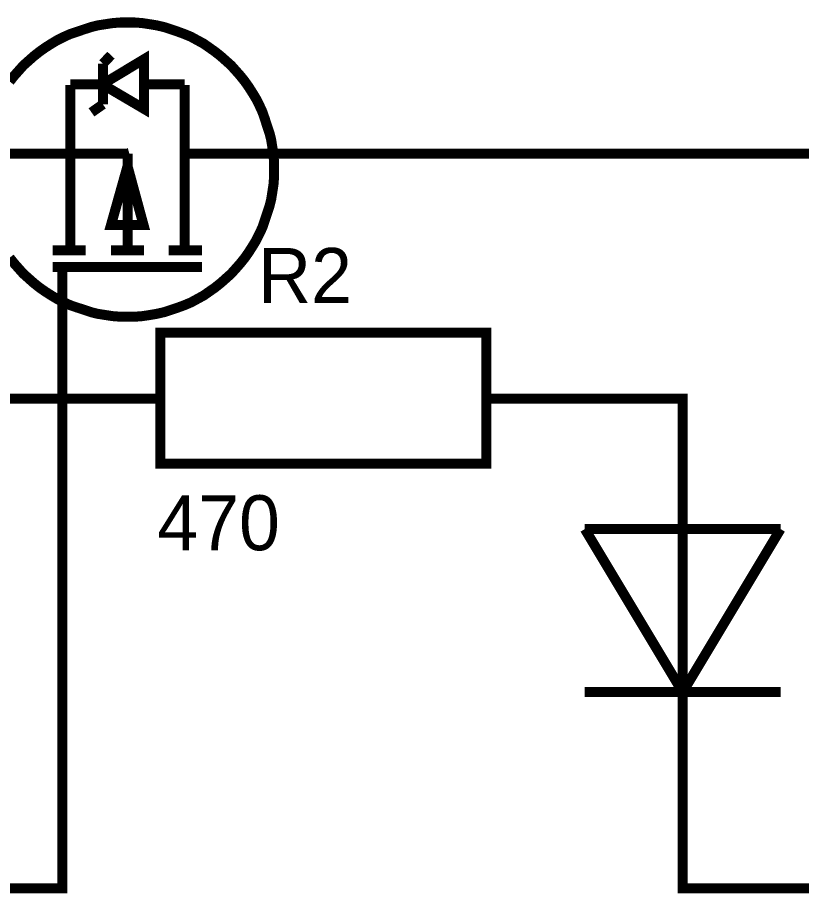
# Model space of a CAD drawing. Extents: x 7 to 406, y 3 to 288.
# Drawn here: x 117.14 to 140.64, y 64.38 to 90.65 of the extents above; entities that cross this region are included whole.
import ezdxf

# ---------------------------------------------------------------- set-up
doc = ezdxf.new("R2010")
doc.units = 0
doc.layers.add('SHEET', color=255, linetype='CONTINUOUS')

msp = doc.modelspace()

# ---------------------------------------------------------------- linework, layer by layer
at = {"layer": 'SHEET', "const_width": 0.3}
for points in [[(116.902, 88.728), (117.039, 88.9), (117.176, 89.054), (117.314, 89.209), (117.468, 89.346), (117.622, 89.483), (117.794, 89.62), (117.966, 89.741), (118.154, 89.861), (118.326, 89.964), (118.532, 90.067), (118.72, 90.152), (118.926, 90.221), (119.132, 90.29), (119.338, 90.358), (119.544, 90.41), (119.767, 90.444), (119.99, 90.478), (120.213, 90.496), (120.436, 90.496)], [(120.436, 90.496), (120.213, 90.496), (119.99, 90.478), (119.767, 90.444), (119.544, 90.41), (119.338, 90.358), (119.132, 90.29), (118.926, 90.221), (118.72, 90.152), (118.532, 90.067), (118.326, 89.964), (118.154, 89.861), (117.966, 89.741), (117.794, 89.62), (117.622, 89.483), (117.468, 89.346), (117.314, 89.209), (117.176, 89.054), (117.039, 88.9), (116.902, 88.728)], [(120.436, 90.496), (120.659, 90.496), (120.882, 90.478), (121.105, 90.444), (121.311, 90.41), (121.534, 90.358), (121.74, 90.29), (121.946, 90.221), (122.135, 90.152), (122.34, 90.067), (122.529, 89.964), (122.718, 89.861), (122.889, 89.741), (123.061, 89.62), (123.233, 89.483), (123.387, 89.346), (123.541, 89.209), (123.679, 89.054), (123.816, 88.9), (123.953, 88.728), (124.073, 88.557), (124.193, 88.368), (124.296, 88.196), (124.399, 87.99), (124.485, 87.802), (124.554, 87.596), (124.622, 87.39), (124.691, 87.184), (124.742, 86.978), (124.777, 86.755), (124.811, 86.532), (124.828, 86.309), (124.828, 86.086)], [(124.828, 86.086), (124.828, 86.309), (124.811, 86.532), (124.777, 86.755), (124.742, 86.978), (124.691, 87.184), (124.622, 87.39), (124.554, 87.596), (124.485, 87.802), (124.399, 87.99), (124.296, 88.196), (124.193, 88.368), (124.073, 88.557), (123.953, 88.728), (123.816, 88.9), (123.679, 89.054), (123.541, 89.209), (123.387, 89.346), (123.233, 89.483), (123.061, 89.62), (122.889, 89.741), (122.718, 89.861), (122.529, 89.964), (122.34, 90.067), (122.135, 90.152), (121.946, 90.221), (121.74, 90.29), (121.534, 90.358), (121.311, 90.41), (121.105, 90.444), (120.882, 90.478), (120.659, 90.496), (120.436, 90.496)], [(119.939, 89.517), (119.698, 89.26)], [(119.698, 89.26), (119.698, 88.042)], [(118.72, 88.642), (119.681, 88.642)], [(118.72, 86.086), (118.72, 88.625)], [(122.152, 88.642), (120.934, 88.642)], [(122.152, 86.086), (122.152, 88.625)], [(119.698, 88.042), (119.355, 87.802)], [(117.983, 86.566), (114.552, 86.566)], [(120.436, 86.566), (117.983, 86.566)], [(120.436, 83.735), (120.436, 86.566)], [(122.872, 86.566), (122.152, 86.566)], [(122.152, 86.566), (122.152, 83.735)], [(122.872, 86.566), (126.304, 86.566)], [(140.011, 86.566), (126.304, 86.566), (126.304, 86.566)], [(142.465, 86.566), (140.011, 86.566)], [(118.72, 86.086), (118.72, 83.735)], [(124.828, 86.086), (124.828, 85.863), (124.811, 85.64), (124.777, 85.417), (124.742, 85.193), (124.691, 84.988), (124.622, 84.782), (124.554, 84.576), (124.485, 84.37), (124.399, 84.181), (124.296, 83.975), (124.193, 83.804), (124.073, 83.615), (123.953, 83.443), (123.816, 83.272), (123.679, 83.117), (123.541, 82.963), (123.387, 82.826), (123.233, 82.688), (123.061, 82.551), (122.889, 82.431), (122.718, 82.311), (122.529, 82.208), (122.34, 82.105), (122.135, 82.019), (121.946, 81.95), (121.74, 81.882), (121.534, 81.813), (121.311, 81.762), (121.105, 81.727), (120.882, 81.693), (120.659, 81.676), (120.436, 81.676)], [(120.436, 81.676), (120.659, 81.676), (120.882, 81.693), (121.105, 81.727), (121.311, 81.762), (121.534, 81.813), (121.74, 81.882), (121.946, 81.95), (122.135, 82.019), (122.34, 82.105), (122.529, 82.208), (122.718, 82.311), (122.889, 82.431), (123.061, 82.551), (123.233, 82.688), (123.387, 82.826), (123.541, 82.963), (123.679, 83.117), (123.816, 83.272), (123.953, 83.443), (124.073, 83.615), (124.193, 83.804), (124.296, 83.975), (124.399, 84.181), (124.485, 84.37), (124.554, 84.576), (124.622, 84.782), (124.691, 84.988), (124.742, 85.193), (124.777, 85.417), (124.811, 85.64), (124.828, 85.863), (124.828, 86.086)], [(124.828, 86.086), (124.828, 86.086), (124.828, 86.086), (124.828, 86.086), (124.828, 86.086), (124.828, 86.086), (124.828, 86.086), (124.828, 86.086), (124.828, 86.086), (124.828, 86.086), (124.828, 86.086), (124.828, 86.086), (124.828, 86.086), (124.828, 86.086), (124.828, 86.086), (124.828, 86.086), (124.828, 86.086), (124.828, 86.086), (124.828, 86.086), (124.828, 86.086), (124.828, 86.086), (124.828, 86.086), (124.828, 86.086), (124.828, 86.086), (124.828, 86.086), (124.828, 86.086), (124.828, 86.086), (124.828, 86.086), (124.828, 86.086), (124.828, 86.086), (124.828, 86.086), (124.828, 86.086), (124.828, 86.086)], [(124.828, 86.086), (124.828, 86.086)], [(118.189, 83.666), (119.184, 83.666)], [(119.939, 83.666), (120.934, 83.666)], [(122.666, 83.666), (121.671, 83.666)], [(120.436, 81.676), (120.213, 81.676), (119.99, 81.693), (119.767, 81.727), (119.544, 81.762), (119.338, 81.813), (119.132, 81.882), (118.926, 81.95), (118.72, 82.019), (118.532, 82.105), (118.326, 82.208), (118.154, 82.311), (117.966, 82.431), (117.794, 82.551), (117.622, 82.688), (117.468, 82.826), (117.314, 82.963), (117.176, 83.117), (117.039, 83.272), (116.902, 83.443)], [(116.902, 83.443), (117.039, 83.272), (117.176, 83.117), (117.314, 82.963), (117.468, 82.826), (117.622, 82.688), (117.794, 82.551), (117.966, 82.431), (118.154, 82.311), (118.326, 82.208), (118.532, 82.105), (118.72, 82.019), (118.926, 81.95), (119.132, 81.882), (119.338, 81.813), (119.544, 81.762), (119.767, 81.727), (119.99, 81.693), (120.213, 81.676), (120.436, 81.676)], [(122.666, 83.169), (118.189, 83.169)], [(118.48, 81.195), (118.48, 83.169)], [(118.48, 82.174), (118.48, 79.72)], [(120.436, 81.676), (120.436, 81.676)], [(68.539, 64.534), (68.539, 64.534), (96.452, 64.534), (118.48, 64.534), (118.48, 79.72)], [(114.552, 79.222), (117.983, 79.222)], [(117.983, 79.222), (117.983, 79.222), (118.961, 79.222)], [(121.414, 79.222), (118.961, 79.222)], [(131.193, 79.222), (133.646, 79.222)], [(133.646, 79.222), (133.646, 79.222), (137.078, 79.222), (137.078, 78.244)], [(137.078, 75.31), (137.078, 78.244)], [(140.011, 75.31), (134.144, 75.31)], [(134.144, 75.31), (137.078, 70.42)], [(137.078, 75.31), (137.078, 70.42)], [(137.078, 70.42), (140.011, 75.31)], [(134.144, 70.42), (140.011, 70.42)], [(137.078, 70.42), (137.078, 67.486)], [(137.078, 67.486), (137.078, 64.534), (148.83, 64.534), (160.084, 64.534), (160.084, 67.486)]]:
    msp.add_lwpolyline(points, dxfattribs=at)
for points in [[(119.681, 88.642), (120.934, 87.905), (120.934, 89.397), (119.681, 88.642)], [(119.681, 88.642), (120.934, 87.905), (120.934, 89.397), (119.681, 88.642)], [(120.436, 86.189), (119.939, 84.421), (120.916, 84.421), (120.436, 86.189)], [(120.436, 86.189), (119.939, 84.421), (120.916, 84.421), (120.436, 86.189)], [(121.414, 81.195), (131.193, 81.195), (131.193, 77.266), (121.414, 77.266), (121.414, 81.195)]]:
    msp.add_lwpolyline(points, close=True, dxfattribs=at)

# ---------------------------------------------------------------- texts
at = {"layer": 'SHEET'}
for s, p in [('R2', (124.348, 82.088)), ('470', (121.328, 74.675))]:
    msp.add_text(s, height=1.6472, dxfattribs=at).set_placement(p)

doc.saveas('drawing.dxf')
